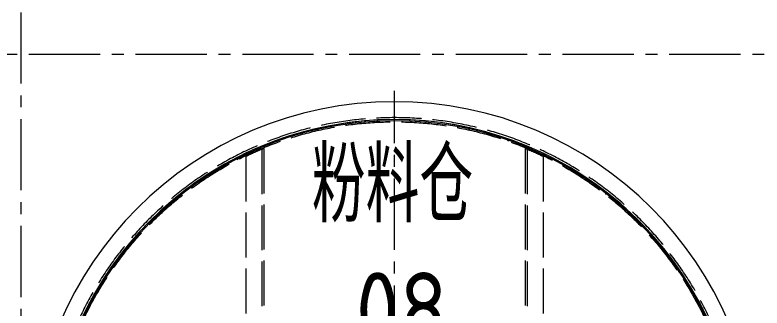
# Model space of a CAD drawing. Header units: millimetres. Extents: x 163705 to 1616509, y 81827 to 302547.
# Drawn here: x 1266919 to 1268919, y 144780 to 145565 of the extents above; entities that cross this region are included whole.
import ezdxf

# ---------------------------------------------------------------- set-up
doc = ezdxf.new("R2010")
doc.units = ezdxf.units.MM
doc.header["$LTSCALE"] = 10
doc.linetypes.add('ACAD_ISO02W100', pattern=[15, 12, -3])
doc.linetypes.add('CENTER2', pattern=[28.575000000000003, 19.05, -3.175, 3.175, -3.175])
for name, color, linetype, lineweight in [('1-中心线', 1, 'CENTER2', 0), ('1-标注', 3, 'Continuous', 0), ('1-虚线', 8, 'ACAD_ISO02W100', 0), ('1-设备轮廓', 2, 'Continuous', 18)]:
    doc.layers.add(name, color=color, linetype=linetype, lineweight=lineweight)
doc.styles.add('HZ', font='gbenor.shx', dxfattribs={"bigfont": 'gbcbig.shx'})

# ---------------------------------------------------------------- blocks, each defined once
blk = doc.blocks.new('SW_CENTERMARKSYMBOL_13')
at = {"layer": '1-中心线'}
for q in [(0, 1002.5), (0, 927.4999999999999)]:
    blk.add_line((0, 4.999999999999866), q, dxfattribs=at)
blk = doc.blocks.new('LFHBF-LC1-00A_俯视图')
at = {"layer": '1-虚线', "lineweight": 18}
h = blk.add_hatch(dxfattribs=at)
h.set_pattern_fill('ANSI31', color=256, scale=30, style=0)
h.set_pattern_definition([(45, (-1357.895826168232, -803.9953098043657), (-67.35192090801866, 67.35192090801866), [])])
edge = h.paths.add_edge_path(flags=0)
edge.add_arc((1002.5, 1308.982633047315), 925, 0, 360)
edge = h.paths.add_edge_path(flags=0)
edge.add_arc((1002.5, 1308.982633047315), 919, 0, 360)
for p, q in [((647.1999999999966, 2154.352912865572), (647.2000000000025, 463.6123532290555)), ((652.4999999999964, 2156.560948012958), (652.5000000000023, 461.40431808167)), ((1352.499999999996, 2156.56094801296), (1352.500000000002, 461.4043180816725)), ((1357.799999999997, 2154.352912865575), (1357.800000000002, 463.612353229058)), ((604.4999999999968, 2135.109136677357), (604.5000000000025, 482.8561294172705)), ((1400.499999999996, 2135.10913667736), (1400.500000000002, 482.8561294172735))]:
    blk.add_line(p, q, dxfattribs=at)
at = {"layer": '1-虚线', "lineweight": 18, "flags": 128}
for points in [[(647.1999999999966, 2154.352912865572), (646.8014572758707, 2154.185299100807), (645.6710778765614, 2153.708695351673), (643.9037984993056, 2152.959981244098), (641.56150321621, 2151.960925495856), (640.0362277061379, 2151.306213255363)], [(1357.799999999997, 2154.352912865575), (1358.198542724122, 2154.18529910081), (1359.328922123432, 2153.708695351675), (1361.096201500688, 2152.9599812441), (1363.438496783783, 2151.960925495859), (1364.963772293856, 2151.306213255365)]]:
    blk.add_lwpolyline(points, dxfattribs=at)
at = {"layer": '1-虚线', "lineweight": 18}
blk.add_circle((1002.5, 1308.982633047315), 919, dxfattribs=at)
for radius, start, end in [(930.3000000000002, 270.0619413953247, 270), (917.0000000000002, 112.4377467555621, 115.7232051767504), (916.9999999999999, 64.27679482324959, 67.56225324443793)]:
    blk.add_arc((1002.5, 1308.982633047315), radius, start, end, dxfattribs=at)
at = {"layer": '1-设备轮廓'}
for radius, start, end in [(973, 270.0619413953247, 270), (925.0000000000005, 20.23955051540214, 180), (925.0000000000005, 20.23955051540214, 270), (922.0000000000003, 20.30830432585196, 339.691695674148)]:
    blk.add_arc((1002.5, 1308.982633047315), radius, start, end, dxfattribs=at)
at = {"layer": '1-中心线'}
blk.add_blockref('SW_CENTERMARKSYMBOL_13', (1002.5, 1308.982633047315), dxfattribs=at)

msp = doc.modelspace()

# ---------------------------------------------------------------- linework, layer by layer
at = {"layer": '1-中心线'}
for p, q in [((1266934.896026935, 151286.6532580608), (1266934.896026935, 142232.6102088423)), ((1253811.702983015, 145459.631733315), (1295576.453206118, 145459.631733315))]:
    msp.add_line(p, q, dxfattribs=at)

# ---------------------------------------------------------------- block references
msp.add_blockref('LFHBF-LC1-00A_俯视图', (1266932.396026935, 143050.6375768663))

# ---------------------------------------------------------------- texts
at = {"layer": '1-标注', "insert": (1267641.589238455, 145209.2268240967), "char_height": 200, "width": 563.4121113468427, "attachment_point": 1, "style": 'HZ'}
msp.add_mtext('\\pi72.14723;粉料仓\\P\\pi189.97377;08', dxfattribs=at)

doc.saveas('drawing.dxf')
